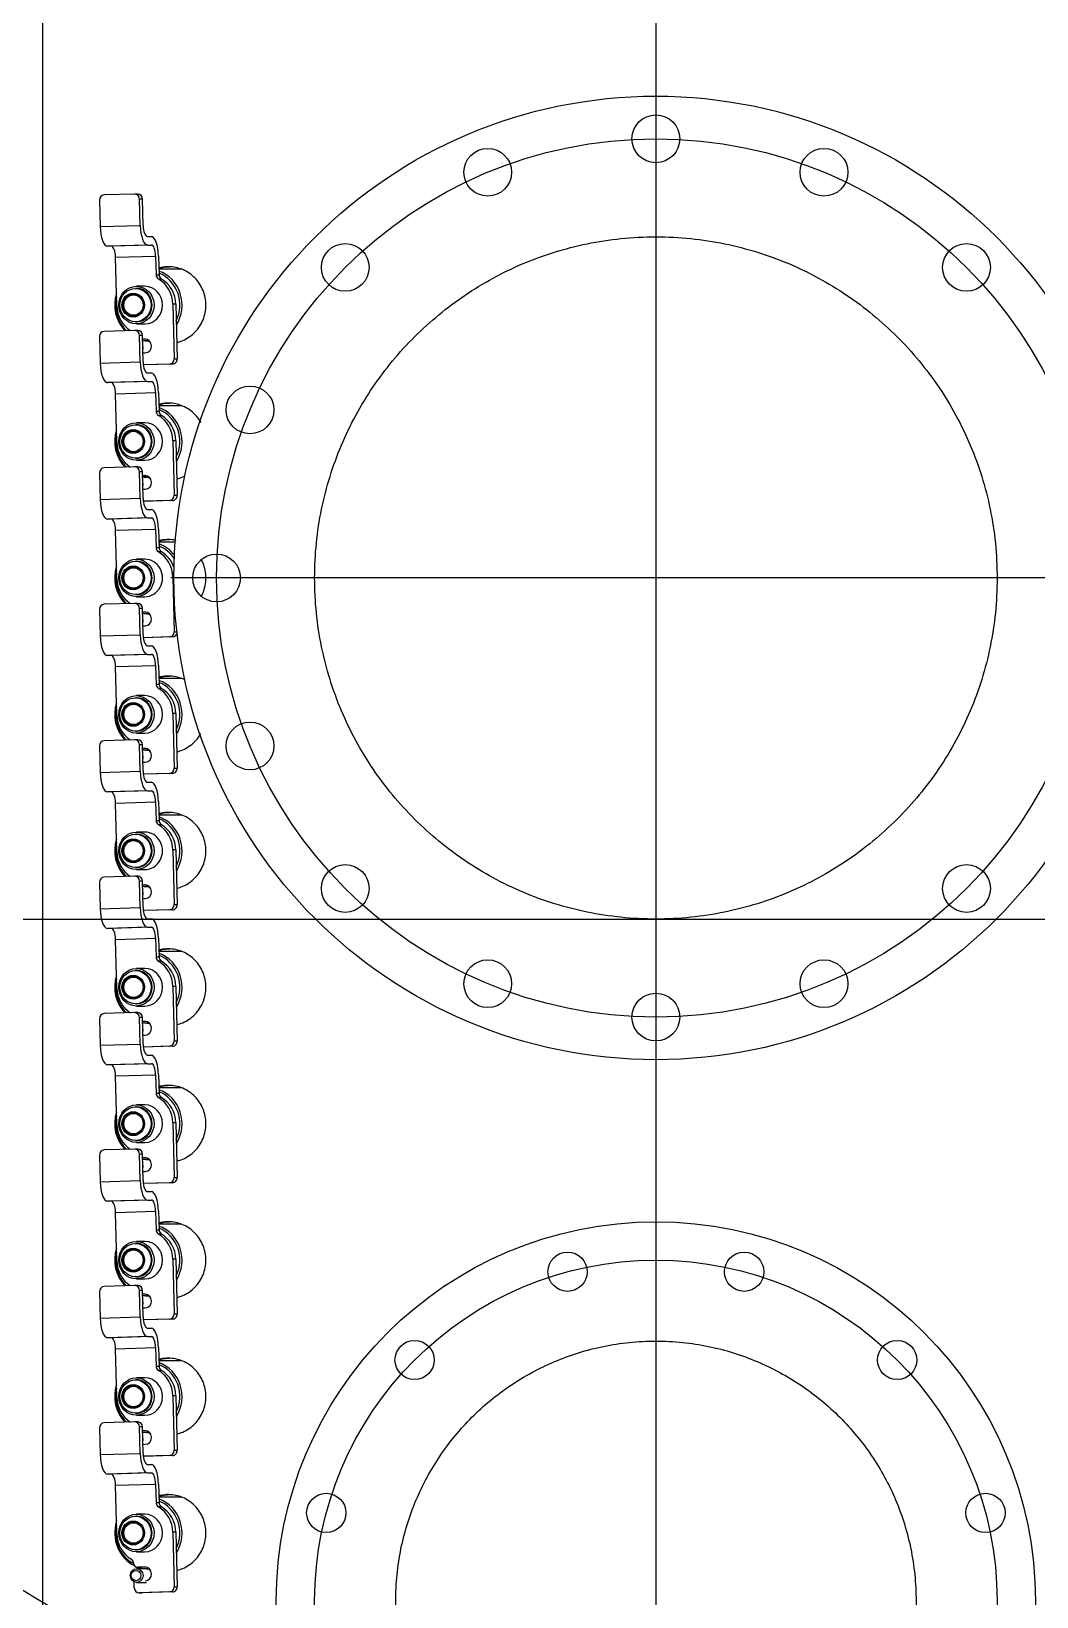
# Model space of a CAD drawing. Extents: x -681219 to -550379, y -242630 to -158199.
# Drawn here: x -602928 to -602339, y -233179 to -232261 of the extents above; entities that cross this region are included whole.
import ezdxf
from ezdxf.lldxf.tags import DXFTag

# ---------------------------------------------------------------- set-up
doc = ezdxf.new("R2010")
doc.units = 0
doc.header["$LTSCALE"] = 1000
doc.linetypes.add('DASHED2', pattern=[9.525, 6.35, -3.175])
doc.layers.get('0').update_dxf_attribs({"linetype": 'CONTINUOUS'})
doc.layers.add('center', color=253, linetype='CENTER2')
doc.layers.add('interface', color=251, linetype='DASHED2')
tags = doc.linetypes.add('CENTER2', pattern=[28.575, 19.05, -3.175, 3.175, -3.175]).pattern_tags.tags
tags[10:11] = [DXFTag(74, 4), DXFTag(75, 0), DXFTag(340, '0'), DXFTag(46, 0.0), DXFTag(50, 0.0), DXFTag(44, 0.0), DXFTag(45, 0.0)]
tags[8:9] = [DXFTag(74, 4), DXFTag(75, 0), DXFTag(340, '0'), DXFTag(46, 0.0), DXFTag(50, 0.0), DXFTag(44, 0.0), DXFTag(45, 0.0)]
tags[6:7] = [DXFTag(74, 4), DXFTag(75, 0), DXFTag(340, '0'), DXFTag(46, 0.0), DXFTag(50, 0.0), DXFTag(44, 0.0), DXFTag(45, 0.0)]
tags[4:5] = [DXFTag(74, 4), DXFTag(75, 0), DXFTag(340, '0'), DXFTag(46, 0.0), DXFTag(50, 0.0), DXFTag(44, 0.0), DXFTag(45, 0.0)]

# ---------------------------------------------------------------- blocks, each defined once
blk = doc.blocks.new('CYPJ15001B0001XY_A_CYPJ1000_V_1')
at = {"color": 0, "linetype": 'ByBlock', "lineweight": -2}
for p, q in [((-381, -278.14), (-381, -291.3)), ((-360.48, -281.38), (-328.49, -280.56)), ((-360.48, -281.38), (-360.48, -283.09)), ((-360.48, -283.09), (-328.49, -282.27)), ((-328.49, -282.27), (-328.49, -280.56)), ((-325.41, -283.3), (-324.91, -300.38)), ((-325.41, -283.3), (-325.41, -285.01)), ((-301, -278.14), (-301, -291.3)), ((-280.48, -281.38), (-248.49, -280.56)), ((-280.48, -281.38), (-280.48, -283.09)), ((-280.48, -283.09), (-248.49, -282.27)), ((-248.49, -282.27), (-248.49, -280.56)), ((-245.41, -283.3), (-244.91, -300.38)), ((-245.41, -283.3), (-245.41, -285.01)), ((-221, -281.72), (-221, -291.3)), ((-200.48, -283.09), (-168.49, -282.27)), ((-200.48, -282.5), (-200.48, -283.09)), ((-168.49, -282.27), (-168.49, -280.74)), ((-165.41, -283.3), (-164.91, -300.38)), ((-165.41, -283.3), (-165.41, -285.01)), ((-141, -278.14), (-141, -291.3)), ((-120.48, -281.38), (-88.49, -280.56)), ((-120.48, -281.38), (-120.48, -283.09)), ((-120.48, -283.09), (-88.49, -282.27)), ((-88.49, -282.27), (-88.49, -280.56)), ((-85.41, -283.3), (-84.91, -300.38)), ((-85.41, -283.3), (-85.41, -285.01)), ((-61, -278.14), (-61, -291.3)), ((-40.48, -281.38), (-8.49, -280.56)), ((-40.48, -281.38), (-40.48, -283.09)), ((-40.48, -283.09), (-8.49, -282.27)), ((-8.49, -282.27), (-8.49, -280.56)), ((-5.41, -283.3), (-4.91, -300.38)), ((-5.41, -283.3), (-5.41, -285.01)), ((19, -278.14), (19, -291.3)), ((39.52, -281.38), (71.51, -280.56)), ((39.52, -281.38), (39.52, -283.09)), ((39.52, -283.09), (71.51, -282.27)), ((71.51, -282.27), (71.51, -280.56)), ((74.59, -283.3), (75.09, -300.38)), ((74.59, -283.3), (74.59, -285.01)), ((99, -278.14), (99, -291.3)), ((119.52, -281.38), (151.51, -280.56)), ((119.52, -281.38), (119.52, -283.09)), ((119.52, -283.09), (151.51, -282.27)), ((151.51, -282.27), (151.51, -280.56)), ((154.59, -283.3), (155.09, -300.38)), ((154.59, -283.3), (154.59, -285.01)), ((179, -278.14), (179, -291.3)), ((199.52, -281.38), (231.51, -280.56)), ((199.52, -281.38), (199.52, -283.09)), ((199.52, -283.09), (231.51, -282.27)), ((231.51, -282.27), (231.51, -280.56)), ((234.59, -283.3), (235.09, -300.38)), ((234.59, -283.3), (234.59, -285.01)), ((259, -278.14), (259, -291.3)), ((279.52, -281.38), (311.51, -280.56)), ((279.52, -281.38), (279.52, -283.09)), ((279.52, -283.09), (311.51, -282.27)), ((311.51, -282.27), (311.51, -280.56)), ((314.59, -283.3), (315.09, -300.38)), ((314.59, -283.3), (314.59, -285.01)), ((339, -278.14), (339, -291.3)), ((359.52, -281.38), (391.51, -280.56)), ((359.52, -281.38), (359.52, -283.09)), ((359.52, -283.09), (391.51, -282.27)), ((391.51, -282.27), (391.51, -280.56)), ((394.59, -283.3), (395.11, -301.14)), ((394.59, -283.3), (394.59, -285.01)), ((-388.69, -291.5), (-377.81, -291.22)), ((-388.69, -293.21), (-377.81, -292.93)), ((-388.01, -316.7), (-388.69, -293.21)), ((-377.81, -292.93), (-377.81, -291.22)), ((-375.27, -289.78), (-375.27, -291.49)), ((-325.41, -285.01), (-324.96, -300.39)), ((-308.69, -291.5), (-297.81, -291.22)), ((-308.69, -293.21), (-297.81, -292.93)), ((-308.01, -316.7), (-308.69, -293.21)), ((-297.81, -292.93), (-297.81, -291.22)), ((-295.27, -289.78), (-295.27, -291.49)), ((-245.41, -285.01), (-244.96, -300.39)), ((-228.69, -291.5), (-217.81, -291.22)), ((-228.69, -293.21), (-217.81, -292.93)), ((-228.01, -316.7), (-228.69, -293.21)), ((-217.81, -292.93), (-217.81, -291.22)), ((-215.27, -289.78), (-215.27, -291.49)), ((-165.41, -285.01), (-164.96, -300.39)), ((-148.69, -291.5), (-137.81, -291.22)), ((-148.69, -293.21), (-137.81, -292.93)), ((-148.01, -316.7), (-148.69, -293.21)), ((-137.81, -292.93), (-137.81, -291.22)), ((-135.27, -289.78), (-135.27, -291.49)), ((-85.41, -285.01), (-84.96, -300.39)), ((-68.69, -291.5), (-57.81, -291.22)), ((-68.69, -293.21), (-57.81, -292.93)), ((-68.01, -316.7), (-68.69, -293.21)), ((-57.81, -292.93), (-57.81, -291.22)), ((-55.27, -289.78), (-55.27, -291.49)), ((-5.41, -285.01), (-4.96, -300.39)), ((11.31, -291.5), (22.19, -291.22)), ((11.31, -293.21), (22.19, -292.93)), ((11.99, -316.7), (11.31, -293.21)), ((22.19, -292.93), (22.19, -291.22)), ((24.73, -289.78), (24.73, -291.49)), ((74.59, -285.01), (75.04, -300.39)), ((91.31, -291.5), (102.19, -291.22)), ((91.31, -293.21), (102.19, -292.93)), ((91.99, -316.7), (91.31, -293.21)), ((102.19, -292.93), (102.19, -291.22)), ((104.73, -289.78), (104.73, -291.49)), ((154.59, -285.01), (155.04, -300.39)), ((171.31, -291.5), (182.19, -291.22)), ((171.31, -293.21), (182.19, -292.93)), ((171.99, -316.7), (171.31, -293.21)), ((182.19, -292.93), (182.19, -291.22)), ((184.73, -289.78), (184.73, -291.49)), ((234.59, -285.01), (235.04, -300.39)), ((251.31, -291.5), (262.19, -291.22)), ((251.31, -293.21), (262.19, -292.93)), ((251.99, -316.7), (251.31, -293.21)), ((262.19, -292.93), (262.19, -291.22)), ((264.73, -289.78), (264.73, -291.49)), ((314.59, -285.01), (315.04, -300.39)), ((331.31, -291.5), (342.19, -291.22)), ((331.31, -293.21), (342.19, -292.93)), ((331.99, -316.7), (331.31, -293.21)), ((342.19, -292.93), (342.19, -291.22)), ((344.73, -289.78), (344.73, -291.49)), ((394.59, -285.01), (395.11, -302.85)), ((-406.69, -300.51), (-422.18, -300.91)), ((-422.18, -300.91), (-422.18, -302.62)), ((-406.69, -302.22), (-422.18, -302.62)), ((-406, -325.71), (-406.69, -302.22)), ((-400.19, -298.12), (-400.19, -295.73)), ((-395.19, -295.6), (-394.51, -319.09)), ((-395.19, -298), (-395.19, -295.6)), ((-395.19, -298), (-394.51, -321.48)), ((-371, -299.53), (-371, -304.48)), ((-349, -304.48), (-349, -299.53)), ((-326.69, -300.51), (-342.18, -300.91)), ((-342.18, -300.91), (-342.18, -302.62)), ((-326.69, -302.22), (-342.18, -302.62)), ((-339.99, -299.28), (-339.99, -299.48)), ((-339.99, -299.48), (-339.95, -300.86)), ((-339.96, -298.89), (-339.9, -300.85)), ((-339.01, -298.53), (-339.01, -300.83)), ((-339, -297.47), (-339, -296.9)), ((-331.96, -300.65), (-332, -299.28)), ((-326, -325.71), (-326.69, -302.22)), ((-320.19, -298.12), (-320.19, -295.73)), ((-315.19, -295.6), (-314.51, -319.09)), ((-315.19, -298), (-315.19, -295.6)), ((-315.19, -298), (-314.51, -321.48)), ((-291, -299.53), (-291, -304.48)), ((-269, -304.48), (-269, -299.53)), ((-246.69, -300.51), (-262.18, -300.91)), ((-262.18, -300.91), (-262.18, -302.62)), ((-246.69, -302.22), (-262.18, -302.62)), ((-259.99, -299.28), (-259.99, -299.48)), ((-259.99, -299.48), (-259.95, -300.86)), ((-259.96, -298.89), (-259.9, -300.85)), ((-259.01, -298.53), (-259.01, -300.83)), ((-259, -297.47), (-259, -296.9)), ((-251.96, -300.65), (-252, -299.28)), ((-246, -325.71), (-246.69, -302.22)), ((-240.19, -298.12), (-240.19, -295.73)), ((-235.19, -295.6), (-234.51, -319.09)), ((-235.19, -298), (-235.19, -295.6)), ((-235.19, -298), (-234.51, -321.48)), ((-211, -299.53), (-211, -304.48)), ((-189, -304.48), (-189, -299.53)), ((-166.69, -300.51), (-182.18, -300.91)), ((-182.18, -300.91), (-182.18, -302.62)), ((-166.69, -302.22), (-182.18, -302.62)), ((-179.99, -299.28), (-179.99, -299.48)), ((-179.99, -299.48), (-179.95, -300.86)), ((-179.96, -298.89), (-179.9, -300.85)), ((-179.01, -298.53), (-179.01, -300.83)), ((-179, -297.47), (-179, -296.9)), ((-171.96, -300.65), (-172, -299.28)), ((-166, -325.71), (-166.69, -302.22)), ((-160.19, -298.12), (-160.19, -295.73)), ((-155.19, -295.6), (-154.51, -319.09)), ((-155.19, -298), (-155.19, -295.6)), ((-155.19, -298), (-154.51, -321.48)), ((-131, -299.53), (-131, -304.48)), ((-109, -304.48), (-109, -299.53)), ((-86.69, -300.51), (-102.18, -300.91)), ((-102.18, -300.91), (-102.18, -302.62)), ((-86.69, -302.22), (-102.18, -302.62)), ((-99.99, -299.28), (-99.99, -299.48)), ((-99.99, -299.48), (-99.95, -300.86)), ((-99.96, -298.89), (-99.9, -300.85)), ((-99.01, -298.53), (-99.01, -300.83)), ((-99, -297.47), (-99, -296.9)), ((-91.96, -300.65), (-92, -299.28)), ((-86, -325.71), (-86.69, -302.22)), ((-80.19, -298.12), (-80.19, -295.73)), ((-75.19, -295.6), (-74.51, -319.09)), ((-75.19, -298), (-75.19, -295.6)), ((-75.19, -298), (-74.51, -321.48)), ((-51, -299.53), (-51, -304.48)), ((-29, -304.48), (-29, -299.53)), ((-6.69, -300.51), (-22.18, -300.91)), ((-22.18, -300.91), (-22.18, -302.62)), ((-6.69, -302.22), (-22.18, -302.62)), ((-19.99, -299.28), (-19.99, -299.48)), ((-19.99, -299.48), (-19.95, -300.86)), ((-19.96, -298.89), (-19.9, -300.85)), ((-19.01, -298.53), (-19.01, -300.83)), ((-19, -297.47), (-19, -296.9)), ((-11.96, -300.65), (-12, -299.28)), ((-6, -325.71), (-6.69, -302.22)), ((-0.19, -298.12), (-0.19, -295.73)), ((4.81, -295.6), (5.49, -319.09)), ((4.81, -298), (4.81, -295.6)), ((4.81, -298), (5.49, -321.48)), ((29, -299.53), (29, -304.48)), ((51, -304.48), (51, -299.53)), ((73.31, -300.51), (57.82, -300.91)), ((57.82, -300.91), (57.82, -302.62)), ((73.31, -302.22), (57.82, -302.62)), ((60.01, -299.28), (60.01, -299.48)), ((60.01, -299.48), (60.05, -300.86)), ((60.04, -298.89), (60.1, -300.85)), ((60.99, -298.53), (60.99, -300.83)), ((61, -297.47), (61, -296.9)), ((68.04, -300.65), (68, -299.28)), ((74, -325.71), (73.31, -302.22)), ((79.81, -298.12), (79.81, -295.73)), ((84.81, -295.6), (85.49, -319.09)), ((84.81, -298), (84.81, -295.6)), ((84.81, -298), (85.49, -321.48)), ((109, -299.53), (109, -304.48)), ((131, -304.48), (131, -299.53)), ((153.31, -300.51), (137.82, -300.91)), ((137.82, -300.91), (137.82, -302.62)), ((153.31, -302.22), (137.82, -302.62)), ((140.01, -299.28), (140.01, -299.48)), ((140.01, -299.48), (140.05, -300.86)), ((140.04, -298.89), (140.1, -300.85)), ((140.99, -298.53), (140.99, -300.83)), ((141, -297.47), (141, -296.9)), ((148.04, -300.65), (148, -299.28)), ((154, -325.71), (153.31, -302.22)), ((159.81, -298.12), (159.81, -295.73)), ((164.81, -295.6), (165.49, -319.09)), ((164.81, -298), (164.81, -295.6)), ((164.81, -298), (165.49, -321.48)), ((189, -299.53), (189, -304.48)), ((211, -304.48), (211, -299.53)), ((233.31, -300.51), (217.82, -300.91)), ((217.82, -300.91), (217.82, -302.62)), ((233.31, -302.22), (217.82, -302.62)), ((220.01, -299.28), (220.01, -299.48)), ((220.01, -299.48), (220.05, -300.86)), ((220.04, -298.89), (220.1, -300.85)), ((220.99, -298.53), (220.99, -300.83)), ((221, -297.47), (221, -296.9)), ((228.04, -300.65), (228, -299.28)), ((234, -325.71), (233.31, -302.22)), ((239.81, -298.12), (239.81, -295.73)), ((244.81, -295.6), (245.49, -319.09)), ((244.81, -298), (244.81, -295.6)), ((244.81, -298), (245.49, -321.48)), ((269, -299.53), (269, -304.48)), ((291, -304.48), (291, -299.53)), ((313.31, -300.51), (297.82, -300.91)), ((297.82, -300.91), (297.82, -302.62)), ((313.31, -302.22), (297.82, -302.62)), ((300.01, -299.28), (300.01, -299.48)), ((300.01, -299.48), (300.05, -300.86)), ((300.04, -298.89), (300.1, -300.85)), ((300.99, -298.53), (300.99, -300.83)), ((301, -297.47), (301, -296.9)), ((308.04, -300.65), (308, -299.28)), ((314, -325.71), (313.31, -302.22)), ((319.81, -298.12), (319.81, -295.73)), ((324.81, -295.6), (325.49, -319.09)), ((324.81, -298), (324.81, -295.6)), ((324.81, -298), (325.49, -321.48)), ((349, -299.53), (349, -304.48)), ((371, -304.48), (371, -299.53)), ((380.01, -299.28), (380.01, -299.48)), ((380.01, -299.48), (380.13, -303.61)), ((380.04, -298.89), (380.13, -301.9)), ((380.13, -303.61), (380.13, -301.9)), ((380.13, -303.68), (380.13, -301.97)), ((380.99, -298.53), (380.99, -304.34)), ((381, -297.47), (381, -296.9)), ((388.99, -304.34), (388.99, -298.53)), ((395.11, -302.85), (395.11, -301.14)), ((395.11, -302.93), (395.11, -301.22)), ((-425.1, -303.73), (-425.1, -305.44)), ((-425.1, -305.52), (-424.58, -323.37)), ((-369.8, -304.48), (-369.8, -305)), ((-350.2, -305), (-350.2, -304.48)), ((-345.1, -303.73), (-345.1, -305.44)), ((-345.1, -305.52), (-344.58, -323.37)), ((-289.8, -304.48), (-289.8, -305)), ((-270.2, -305), (-270.2, -304.48)), ((-265.1, -303.73), (-265.1, -305.44)), ((-265.1, -305.52), (-264.58, -323.37)), ((-209.8, -304.48), (-209.8, -305)), ((-190.2, -305), (-190.2, -304.48)), ((-185.1, -303.73), (-185.1, -305.44)), ((-185.1, -305.52), (-184.58, -323.37)), ((-129.8, -304.48), (-129.8, -305)), ((-110.2, -305), (-110.2, -304.48)), ((-105.1, -303.73), (-105.1, -305.44)), ((-105.1, -305.52), (-104.58, -323.37)), ((-49.8, -304.48), (-49.8, -305)), ((-30.2, -305), (-30.2, -304.48)), ((-25.1, -303.73), (-25.1, -305.44)), ((-25.1, -305.52), (-24.58, -323.37)), ((30.2, -304.48), (30.2, -305)), ((49.8, -305), (49.8, -304.48)), ((54.9, -303.73), (54.9, -305.44)), ((54.9, -305.52), (55.42, -323.37)), ((110.2, -304.48), (110.2, -305)), ((129.8, -305), (129.8, -304.48)), ((134.9, -303.73), (134.9, -305.44)), ((134.9, -305.52), (135.42, -323.37)), ((190.2, -304.48), (190.2, -305)), ((209.8, -305), (209.8, -304.48)), ((214.9, -303.73), (214.9, -305.44)), ((214.9, -305.52), (215.42, -323.37)), ((270.2, -304.48), (270.2, -305)), ((289.8, -305), (289.8, -304.48)), ((294.9, -303.73), (294.9, -305.44)), ((294.9, -305.52), (295.42, -323.37)), ((350.2, -304.48), (350.2, -305)), ((369.8, -305), (369.8, -304.48)), ((377.6, -306.12), (377.58, -306.12)), ((392.19, -305.75), (388.66, -305.84)), ((-394.51, -319.09), (-394.51, -321.48)), ((-359.52, -315.96), (-388.01, -316.7)), ((-314.51, -319.09), (-314.51, -321.48)), ((-279.52, -315.96), (-308.01, -316.7)), ((-234.51, -319.09), (-234.51, -321.48)), ((-199.52, -315.96), (-228.01, -316.7)), ((-154.51, -319.09), (-154.51, -321.48)), ((-119.52, -315.96), (-148.01, -316.7)), ((-74.51, -319.09), (-74.51, -321.48)), ((-39.52, -315.96), (-68.01, -316.7)), ((5.49, -319.09), (5.49, -321.48)), ((40.48, -315.96), (11.99, -316.7)), ((85.49, -319.09), (85.49, -321.48)), ((120.48, -315.96), (91.99, -316.7)), ((165.49, -319.09), (165.49, -321.48)), ((200.48, -315.96), (171.99, -316.7)), ((245.49, -319.09), (245.49, -321.48)), ((280.48, -315.96), (251.99, -316.7)), ((325.49, -319.09), (325.49, -321.48)), ((360.48, -315.96), (331.99, -316.7)), ((-421.5, -326.11), (-406, -325.71)), ((-341.5, -326.11), (-326, -325.71)), ((-261.5, -326.11), (-246, -325.71)), ((-181.5, -326.11), (-166, -325.71)), ((-101.5, -326.11), (-86, -325.71)), ((-21.5, -326.11), (-6, -325.71)), ((58.5, -326.11), (74, -325.71)), ((138.5, -326.11), (154, -325.71)), ((218.5, -326.11), (234, -325.71)), ((298.5, -326.11), (314, -325.71)), ((-703, -359.47), (715, -359.47))]:
    blk.add_line(p, q, dxfattribs=at)
for centre, radius in [((-200, 0), 282.5), ((400, 0), 222.5), ((348.24, 193.19), 11.5), ((-382.08, 182.08), 14), ((-17.92, 182.08), 14), ((258.58, 141.42), 11.5), ((-437.9, 98.54), 14), ((37.9, 98.54), 14), ((206.81, 51.76), 11.5), ((-457.5, 0), 14), ((57.5, 0), 14), ((206.81, -51.76), 11.5), ((-437.9, -98.54), 14), ((37.9, -98.54), 14), ((258.58, -141.42), 11.5), ((-382.08, -182.08), 14), ((-17.92, -182.08), 14), ((348.24, -193.19), 11.5), ((-298.54, -237.9), 14), ((-101.46, -237.9), 14), ((-200, -257.5), 14)]:
    blk.add_circle(centre, radius, dxfattribs=at)
for centre, major_axis, ratio, start_param, end_param in [((-360, -297.47), (21, 0), 0.939693, 0.981791, 2.822191), ((-360, -297.82), (-20, 0), 0.939693, 4.234349, 5.926109), ((-360, -297.82), (-17.5, 0), 0.939693, 4.73971, 5.772767), ((-360, -299.53), (-17.5, 0), 0.939693, 4.73971, 5.772767), ((-328.41, -283.37), (-3, 0), 0.939693, 3.168913, 4.73971), ((-328.41, -285.08), (3, 0), 0.939693, 0.027321, 1.598117), ((-280, -297.47), (21, 0), 0.939693, 0.981791, 2.822191), ((-280, -297.82), (-20, 0), 0.939693, 4.234349, 5.926109), ((-280, -297.82), (-17.5, 0), 0.939693, 4.73971, 5.772767), ((-280, -299.53), (-17.5, 0), 0.939693, 4.73971, 5.772767), ((-248.41, -283.37), (-3, 0), 0.939693, 3.168913, 4.73971), ((-248.41, -285.08), (3, 0), 0.939693, 0.027321, 1.598117), ((-200, -297.47), (21, 0), 0.939693, 2.255497, 2.822191), ((-200, -297.82), (-20, 0), 0.939693, 5.309724, 5.926109), ((-200, -297.82), (-17.5, 0), 0.939693, 5.086627, 5.772767), ((-200, -299.53), (-17.5, 0), 0.939693, 4.73971, 5.772767), ((-168.41, -285.08), (3, 0), 0.939693, 0.027321, 1.598117), ((-168.41, -283.37), (-3, 0), 0.939693, 3.168913, 4.461061), ((-120, -297.47), (21, 0), 0.939693, 0.981791, 2.822191), ((-120, -297.82), (-20, 0), 0.939693, 4.234349, 5.926109), ((-120, -297.82), (-17.5, 0), 0.939693, 4.73971, 5.772767), ((-120, -299.53), (-17.5, 0), 0.939693, 4.73971, 5.772767), ((-88.41, -283.37), (-3, 0), 0.939693, 3.168913, 4.73971), ((-88.41, -285.08), (3, 0), 0.939693, 0.027321, 1.598117), ((-40, -297.47), (21, 0), 0.939693, 0.981791, 2.822191), ((-40, -297.82), (-20, 0), 0.939693, 4.234349, 5.926109), ((-40, -297.82), (-17.5, 0), 0.939693, 4.73971, 5.772767), ((-40, -299.53), (-17.5, 0), 0.939693, 4.73971, 5.772767), ((-8.41, -283.37), (-3, 0), 0.939693, 3.168913, 4.73971), ((-8.41, -285.08), (3, 0), 0.939693, 0.027321, 1.598117), ((40, -297.47), (21, 0), 0.939693, 0.981791, 2.822191), ((40, -297.82), (-20, 0), 0.939693, 4.234349, 5.926109), ((40, -297.82), (-17.5, 0), 0.939693, 4.73971, 5.772767), ((40, -299.53), (-17.5, 0), 0.939693, 4.73971, 5.772767), ((71.59, -283.37), (-3, 0), 0.939693, 3.168913, 4.73971), ((71.59, -285.08), (3, 0), 0.939693, 0.027321, 1.598117), ((120, -297.47), (-21, 0), 0.939693, 4.123384, 5.963783), ((120, -297.82), (20, 0), 0.939693, 1.092756, 2.784516), ((120, -297.82), (-17.5, 0), 0.939693, 4.73971, 5.772767), ((120, -299.53), (-17.5, 0), 0.939693, 4.73971, 5.772767), ((151.59, -283.37), (-3, 0), 0.939693, 3.168913, 4.73971), ((151.59, -285.08), (3, 0), 0.939693, 0.027321, 1.598117), ((200, -297.47), (21, 0), 0.939693, 0.981791, 2.822191), ((200, -297.82), (-20, 0), 0.939693, 4.234349, 5.926109), ((200, -297.82), (-17.5, 0), 0.939693, 4.73971, 5.772767), ((200, -299.53), (-17.5, 0), 0.939693, 4.73971, 5.772767), ((231.59, -283.37), (-3, 0), 0.939693, 3.168913, 4.73971), ((231.59, -285.08), (3, 0), 0.939693, 0.027321, 1.598117), ((280, -297.47), (21, 0), 0.939693, 0.981791, 2.822191), ((280, -297.82), (20, 0), 0.939693, 1.092756, 2.784516), ((280, -297.82), (-17.5, 0), 0.939693, 4.73971, 5.772767), ((280, -299.53), (-17.5, 0), 0.939693, 4.73971, 5.772767), ((311.59, -283.37), (-3, 0), 0.939693, 3.168913, 4.73971), ((311.59, -285.08), (3, 0), 0.939693, 0.027321, 1.598117), ((360, -297.47), (-21, 0), 0.939693, 4.123384, 5.963783), ((360, -297.82), (-20, 0), 0.939693, 4.234349, 5.926109), ((360, -297.82), (-17.5, 0), 0.939693, 4.73971, 5.772767), ((360, -299.53), (-17.5, 0), 0.939693, 4.73971, 5.772767), ((391.59, -283.37), (-3, 0), 0.939693, 3.168913, 4.73971), ((391.59, -285.08), (3, 0), 0.939693, 0.027321, 1.598117), ((-388.69, -295.44), (-11.5, -0.33), 0.341893, 4.702447, 6.273243), ((-388.69, -295.44), (-6.5, -0.19), 0.341893, 4.702447, 6.273243), ((-377.89, -288.4), (3, 0), 0.939693, 4.73971, 5.772767), ((-377.89, -290.11), (3, 0), 0.939693, 4.73971, 5.772767), ((-360, -299.53), (-11, 0), 0.939693, 3.141593, 6.283185), ((-308.69, -295.44), (-11.5, -0.33), 0.341893, 4.702447, 6.273243), ((-308.69, -295.44), (-6.5, -0.19), 0.341893, 4.702447, 6.273243), ((-297.89, -288.4), (3, 0), 0.939693, 4.73971, 5.772767), ((-297.89, -290.11), (3, 0), 0.939693, 4.73971, 5.772767), ((-280, -299.53), (-11, 0), 0.939693, 3.141593, 6.283185), ((-228.69, -295.44), (-11.5, -0.33), 0.341893, 4.702447, 6.273243), ((-228.69, -295.44), (-6.5, -0.19), 0.341893, 4.702447, 6.273243), ((-217.89, -288.4), (3, 0), 0.939693, 4.73971, 5.772767), ((-217.89, -290.11), (3, 0), 0.939693, 4.73971, 5.772767), ((-200, -299.53), (11, 0), 0.939693, 0, 3.141593), ((-148.69, -295.44), (-11.5, -0.33), 0.341893, 4.702447, 6.273243), ((-148.69, -295.44), (-6.5, -0.19), 0.341893, 4.702447, 6.273243), ((-137.89, -288.4), (3, 0), 0.939693, 4.73971, 5.772767), ((-137.89, -290.11), (3, 0), 0.939693, 4.73971, 5.772767), ((-120, -299.53), (-11, 0), 0.939693, 3.141593, 6.283185), ((-68.69, -295.44), (-11.5, -0.33), 0.341893, 4.702447, 6.273243), ((-68.69, -295.44), (-6.5, -0.19), 0.341893, 4.702447, 6.273243), ((-57.89, -288.4), (3, 0), 0.939693, 4.73971, 5.772767), ((-57.89, -290.11), (3, 0), 0.939693, 4.73971, 5.772767), ((-40, -299.53), (11, 0), 0.939693, 0, 3.141593), ((11.31, -295.44), (-11.5, -0.33), 0.341893, 4.702447, 6.273243), ((11.31, -295.44), (-6.5, -0.19), 0.341893, 4.702447, 6.273243), ((22.11, -288.4), (3, 0), 0.939693, 4.73971, 5.772767), ((22.11, -290.11), (3, 0), 0.939693, 4.73971, 5.772767), ((40, -299.53), (-11, 0), 0.939693, 3.141593, 6.283185), ((91.31, -295.44), (-11.5, -0.33), 0.341893, 4.702447, 6.273243), ((91.31, -295.44), (-6.5, -0.19), 0.341893, 4.702447, 6.273243), ((102.11, -288.4), (3, 0), 0.939693, 4.73971, 5.772767), ((102.11, -290.11), (3, 0), 0.939693, 4.73971, 5.772767), ((120, -299.53), (-11, 0), 0.939693, 3.141593, 6.283185), ((171.31, -295.44), (-11.5, -0.33), 0.341893, 4.702447, 6.273243), ((171.31, -295.44), (-6.5, -0.19), 0.341893, 4.702447, 6.273243), ((182.11, -288.4), (3, 0), 0.939693, 4.73971, 5.772767), ((182.11, -290.11), (3, 0), 0.939693, 4.73971, 5.772767), ((200, -299.53), (-11, 0), 0.939693, 3.141593, 6.283185), ((251.31, -295.44), (-11.5, -0.33), 0.341893, 4.702447, 6.273243), ((251.31, -295.44), (-6.5, -0.19), 0.341893, 4.702447, 6.273243), ((262.11, -288.4), (3, 0), 0.939693, 4.73971, 5.772767), ((262.11, -290.11), (3, 0), 0.939693, 4.73971, 5.772767), ((280, -299.53), (-11, 0), 0.939693, 3.141593, 6.283185), ((331.31, -295.44), (-11.5, -0.33), 0.341893, 4.702447, 6.273243), ((331.31, -295.44), (-6.5, -0.19), 0.341893, 4.702447, 6.273243), ((342.11, -288.4), (3, 0), 0.939693, 4.73971, 5.772767), ((342.11, -290.11), (3, 0), 0.939693, 4.73971, 5.772767), ((360, -299.53), (-11, 0), 0.939693, 3.141593, 6.283185), ((-422.1, -305.44), (3, 0), 0.939693, 1.598117, 3.168913), ((-422.1, -303.73), (3, 0), 0.939693, 1.598117, 3.141593), ((-406.69, -298.29), (-11.5, -0.33), 0.341893, 1.560854, 3.13165), ((-406.69, -298.29), (-6.5, -0.19), 0.341893, 1.560854, 3.13165), ((-360, -304.48), (9.8, 0), 0.939693, 0, 3.141593), ((-342.1, -305.44), (3, 0), 0.939693, 1.598117, 3.168913), ((-342.1, -303.73), (3, 0), 0.939693, 1.598117, 3.141593), ((-336, -299.38), (4, 0), 0.939693, 0.027321, 3.168913), ((-360, -297.47), (21, 0), 0.939693, 6.111817, 6.283185), ((-335.01, -298.53), (4, 0), 0.939693, 2.480289, 3.141593), ((-360, -297.47), (21, 0), 0.939693, 0, 0.028695), ((-335.01, -304.34), (4, 0), 0.939693, 1.31998, 1.876254), ((-326.69, -298.29), (-11.5, -0.33), 0.341893, 1.560854, 3.13165), ((-326.69, -298.29), (-6.5, -0.19), 0.341893, 1.560854, 3.13165), ((-280, -304.48), (9.8, 0), 0.939693, 0, 3.141593), ((-262.1, -305.44), (3, 0), 0.939693, 1.598117, 3.168913), ((-262.1, -303.73), (3, 0), 0.939693, 1.598117, 3.141593), ((-256, -299.38), (4, 0), 0.939693, 0.027321, 3.168913), ((-280, -297.47), (21, 0), 0.939693, 6.111817, 6.283185), ((-255.01, -298.53), (4, 0), 0.939693, 2.48029, 3.141593), ((-280, -297.47), (21, 0), 0.939693, 0, 0.028695), ((-255.01, -304.34), (4, 0), 0.939693, 1.31998, 1.876254), ((-246.69, -298.29), (-11.5, -0.33), 0.341893, 1.560854, 3.13165), ((-246.69, -298.29), (-6.5, -0.19), 0.341893, 1.560854, 3.13165), ((-200, -304.48), (9.8, 0), 0.939693, 0, 3.141593), ((-182.1, -305.44), (3, 0), 0.939693, 1.598117, 3.168913), ((-182.1, -303.73), (3, 0), 0.939693, 1.598117, 3.141593), ((-176, -299.38), (4, 0), 0.939693, 0.027321, 3.168913), ((-200, -297.47), (21, 0), 0.939693, 6.111817, 6.283185), ((-175.01, -298.53), (-4, 0), 0.939693, 5.621882, 6.283185), ((-200, -297.47), (21, 0), 0.939693, 0, 0.028695), ((-175.01, -304.34), (-4, 0), 0.939693, 4.461573, 5.017847), ((-166.69, -298.29), (-11.5, -0.33), 0.341893, 1.560854, 3.13165), ((-166.69, -298.29), (-6.5, -0.19), 0.341893, 1.560854, 3.13165), ((-120, -304.48), (-9.8, 0), 0.939693, 3.141593, 6.283185), ((-102.1, -305.44), (3, 0), 0.939693, 1.598117, 3.168913), ((-102.1, -303.73), (3, 0), 0.939693, 1.598117, 3.141593), ((-96, -299.38), (4, 0), 0.939693, 0.027321, 3.168913), ((-120, -297.47), (21, 0), 0.939693, 6.111817, 6.283185), ((-95.01, -298.53), (4, 0), 0.939693, 2.48029, 3.141593), ((-120, -297.47), (21, 0), 0.939693, 0, 0.028695), ((-95.01, -304.34), (4, 0), 0.939693, 1.31998, 1.876254), ((-86.69, -298.29), (-11.5, -0.33), 0.341893, 1.560854, 3.13165), ((-86.69, -298.29), (-6.5, -0.19), 0.341893, 1.560854, 3.13165), ((-40, -304.48), (-9.8, 0), 0.939693, 3.141593, 6.283185), ((-22.1, -305.44), (3, 0), 0.939693, 1.598117, 3.168913), ((-22.1, -303.73), (3, 0), 0.939693, 1.598117, 3.141593), ((-16, -299.38), (4, 0), 0.939693, 0.027321, 3.168913), ((-40, -297.47), (21, 0), 0.939693, 6.111817, 6.283185), ((-15.01, -298.53), (4, 0), 0.939693, 2.48029, 3.141593), ((-40, -297.47), (21, 0), 0.939693, 0, 0.028695), ((-15.01, -304.34), (4, 0), 0.939693, 1.31998, 1.876254), ((-6.69, -298.29), (-11.5, -0.33), 0.341893, 1.560854, 3.13165), ((-6.69, -298.29), (-6.5, -0.19), 0.341893, 1.560854, 3.13165), ((40, -304.48), (-9.8, 0), 0.939693, 3.141593, 6.283185), ((57.9, -305.44), (3, 0), 0.939693, 1.598117, 3.168913), ((57.9, -303.73), (3, 0), 0.939693, 1.598117, 3.141593), ((64, -299.38), (4, 0), 0.939693, 0.027321, 3.168913), ((40, -297.47), (21, 0), 0.939693, 6.111817, 6.283185), ((64.99, -298.53), (4, 0), 0.939693, 2.48029, 3.141593), ((40, -297.47), (21, 0), 0.939693, 0, 0.028695), ((64.99, -304.34), (4, 0), 0.939693, 1.31998, 1.876254), ((73.31, -298.29), (-11.5, -0.33), 0.341893, 1.560854, 3.13165), ((73.31, -298.29), (-6.5, -0.19), 0.341893, 1.560854, 3.13165), ((120, -304.48), (-9.8, 0), 0.939693, 3.141593, 6.283185), ((137.9, -305.44), (3, 0), 0.939693, 1.598117, 3.168913), ((137.9, -303.73), (3, 0), 0.939693, 1.598117, 3.141593), ((144, -299.38), (4, 0), 0.939693, 0.027321, 3.168913), ((120, -297.47), (-21, 0), 0.939693, 2.970224, 3.170288), ((144.99, -298.53), (-4, 0), 0.939693, 5.621882, 6.283185), ((144.99, -304.34), (-4, 0), 0.939693, 4.461573, 5.017847), ((153.31, -298.29), (-11.5, -0.33), 0.341893, 1.560854, 3.13165), ((153.31, -298.29), (-6.5, -0.19), 0.341893, 1.560854, 3.13165), ((200, -304.48), (9.8, 0), 0.939693, 0, 3.141593), ((217.9, -305.44), (3, 0), 0.939693, 1.598117, 3.168913), ((217.9, -303.73), (3, 0), 0.939693, 1.598117, 3.141593), ((224, -299.38), (4, 0), 0.939693, 0.027321, 3.168913), ((200, -297.47), (21, 0), 0.939693, 6.111817, 6.283185), ((224.99, -298.53), (-4, 0), 0.939693, 5.621882, 6.283185), ((200, -297.47), (21, 0), 0.939693, 0, 0.028695), ((224.99, -304.34), (-4, 0), 0.939693, 4.461573, 5.017847), ((233.31, -298.29), (-11.5, -0.33), 0.341893, 1.560854, 3.13165), ((233.31, -298.29), (-6.5, -0.19), 0.341893, 1.560854, 3.13165), ((280, -304.48), (9.8, 0), 0.939693, 0, 3.141593), ((297.9, -305.44), (3, 0), 0.939693, 1.598117, 3.168913), ((297.9, -303.73), (3, 0), 0.939693, 1.598117, 3.141593), ((304, -299.38), (4, 0), 0.939693, 0.027321, 3.168913), ((280, -297.47), (21, 0), 0.939693, 6.111817, 6.283185), ((304.99, -298.53), (4, 0), 0.939693, 2.48029, 3.141593), ((280, -297.47), (21, 0), 0.939693, 0, 0.028695), ((304.99, -304.34), (4, 0), 0.939693, 1.31998, 1.876254), ((313.31, -298.29), (-11.5, -0.33), 0.341893, 1.560854, 3.13165), ((313.31, -298.29), (-6.5, -0.19), 0.341893, 1.560854, 3.13165), ((360, -304.48), (9.8, 0), 0.939693, 0, 3.141593), ((384, -299.38), (4, 0), 0.939693, 0.027321, 3.141593), ((360, -297.47), (-21, 0), 0.939693, 2.852299, 3.170288), ((377.53, -301.97), (-2.6, 0), 0.939693, 3.141593, 3.168913), ((384.99, -298.53), (4, 0), 0.939693, 2.48029, 3.141593), ((392.11, -302.93), (-3, 0), 0.939693, 1.598117, 3.168913), ((392.11, -301.22), (-3, 0), 0.939693, 3.141593, 3.168913), ((-360, -297.47), (21, 0), 0.939693, 4.383674, 5.512571), ((-360, -297.82), (-20, 0), 0.939693, 1.336444, 2.421711), ((-360, -299.53), (17.5, 0), 0.939693, 4.73971, 5.739269), ((-280, -297.47), (21, 0), 0.939693, 4.383674, 5.512571), ((-280, -297.82), (-20, 0), 0.939693, 1.336444, 2.421711), ((-280, -299.53), (17.5, 0), 0.939693, 4.73971, 5.739269), ((-200, -297.47), (21, 0), 0.939693, 4.383674, 5.512571), ((-200, -297.82), (-20, 0), 0.939693, 1.336444, 2.421711), ((-200, -299.53), (17.5, 0), 0.939693, 4.73971, 5.739269), ((-120, -297.47), (21, 0), 0.939693, 4.383674, 5.512571), ((-120, -297.82), (-20, 0), 0.939693, 1.336444, 2.421711), ((-120, -299.53), (17.5, 0), 0.939693, 4.73971, 5.739269), ((-40, -297.47), (21, 0), 0.939693, 4.383674, 5.512571), ((-40, -297.82), (-20, 0), 0.939693, 1.336444, 2.421711), ((-40, -299.53), (17.5, 0), 0.939693, 4.73971, 5.739269), ((40, -297.47), (21, 0), 0.939693, 4.383674, 5.512571), ((40, -297.82), (-20, 0), 0.939693, 1.336444, 2.421711), ((40, -299.53), (17.5, 0), 0.939693, 4.73971, 5.739269), ((120, -297.47), (-21, 0), 0.939693, 1.242081, 2.370979), ((120, -297.82), (20, 0), 0.939693, 4.478037, 5.563304), ((120, -299.53), (17.5, 0), 0.939693, 4.73971, 5.739269), ((200, -297.47), (21, 0), 0.939693, 4.383674, 5.512571), ((200, -297.82), (-20, 0), 0.939693, 1.336444, 2.421711), ((200, -299.53), (17.5, 0), 0.939693, 4.73971, 5.739269), ((280, -297.47), (21, 0), 0.939693, 4.383674, 5.512571), ((280, -297.82), (20, 0), 0.939693, 4.478037, 5.563304), ((280, -299.53), (17.5, 0), 0.939693, 4.73971, 5.739269), ((360, -297.47), (-21, 0), 0.939693, 1.242081, 2.717092), ((360, -297.82), (-20, 0), 0.939693, 1.336444, 2.685602), ((360, -299.53), (17.5, 0), 0.939693, 4.73971, 5.784032), ((377.65, -308.57), (-2.6, 0), 0.939693, 4.73971, 5.784032), ((377.53, -303.68), (-2.6, 0), 0.939693, 1.598117, 3.168913), ((-388.01, -318.92), (6.5, 0.19), 0.341893, 1.560854, 3.13165), ((-308.01, -318.92), (6.5, 0.19), 0.341893, 1.560854, 3.13165), ((-228.01, -318.92), (6.5, 0.19), 0.341893, 1.560854, 3.13165), ((-148.01, -318.92), (6.5, 0.19), 0.341893, 1.560854, 3.13165), ((-68.01, -318.92), (6.5, 0.19), 0.341893, 1.560854, 3.13165), ((11.99, -318.92), (6.5, 0.19), 0.341893, 1.560854, 3.13165), ((91.99, -318.92), (6.5, 0.19), 0.341893, 1.560854, 3.13165), ((171.99, -318.92), (6.5, 0.19), 0.341893, 1.560854, 3.13165), ((251.99, -318.92), (6.5, 0.19), 0.341893, 1.560854, 3.13165), ((331.99, -318.92), (6.5, 0.19), 0.341893, 1.560854, 3.13165), ((-421.58, -323.29), (-3, 0), 0.939693, 0.027321, 1.598117), ((-406, -321.77), (11.5, 0.33), 0.341893, 4.702447, 6.273243), ((-341.58, -323.29), (-3, 0), 0.939693, 0.027321, 1.598117), ((-326, -321.77), (11.5, 0.33), 0.341893, 4.702447, 6.273243), ((-261.58, -323.29), (-3, 0), 0.939693, 0.027321, 1.598117), ((-246, -321.77), (11.5, 0.33), 0.341893, 4.702447, 6.273243), ((-181.58, -323.29), (-3, 0), 0.939693, 0.027321, 1.598117), ((-166, -321.77), (11.5, 0.33), 0.341893, 4.702447, 6.273243), ((-101.58, -323.29), (-3, 0), 0.939693, 0.027321, 1.598117), ((-86, -321.77), (11.5, 0.33), 0.341893, 4.702447, 6.273243), ((-21.58, -323.29), (-3, 0), 0.939693, 0.027321, 1.598117), ((-6, -321.77), (11.5, 0.33), 0.341893, 4.702447, 6.273243), ((58.42, -323.29), (-3, 0), 0.939693, 0.027321, 1.598117), ((74, -321.77), (11.5, 0.33), 0.341893, 4.702447, 6.273243), ((138.42, -323.29), (-3, 0), 0.939693, 0.027321, 1.598117), ((154, -321.77), (11.5, 0.33), 0.341893, 4.702447, 6.273243), ((218.42, -323.29), (-3, 0), 0.939693, 0.027321, 1.598117), ((234, -321.77), (11.5, 0.33), 0.341893, 4.702447, 6.273243), ((298.42, -323.29), (-3, 0), 0.939693, 0.027321, 1.598117), ((314, -321.77), (11.5, 0.33), 0.341893, 4.702447, 6.273243)]:
    blk.add_ellipse(centre, major_axis=major_axis, ratio=ratio, start_param=start_param, end_param=end_param, dxfattribs=at)
for centre, major_axis in [((-360, -304.48), (-11, 0)), ((-360, -305), (9.8, 0)), ((-360, -306.37), (-7, 0)), ((-360, -306.37), (-6.5, 0)), ((-360, -306.19), (-6, 0)), ((-280, -304.48), (-11, 0)), ((-280, -305), (9.8, 0)), ((-280, -306.37), (7, 0)), ((-280, -306.37), (-6.5, 0)), ((-280, -306.19), (-6, 0)), ((-200, -304.48), (-11, 0)), ((-200, -305), (9.8, 0)), ((-200, -306.37), (7, 0)), ((-200, -306.37), (6.5, 0)), ((-200, -306.19), (6, 0)), ((-120, -304.48), (11, 0)), ((-120, -305), (-9.8, 0)), ((-120, -306.37), (7, 0)), ((-120, -306.37), (6.5, 0)), ((-120, -306.19), (-6, 0)), ((-40, -304.48), (-11, 0)), ((-40, -305), (-9.8, 0)), ((-40, -306.37), (-7, 0)), ((-40, -306.37), (-6.5, 0)), ((-40, -306.19), (-6, 0)), ((40, -304.48), (-11, 0)), ((40, -305), (-9.8, 0)), ((40, -306.37), (-7, 0)), ((40, -306.37), (-6.5, 0)), ((40, -306.19), (-6, 0)), ((120, -304.48), (11, 0)), ((120, -305), (-9.8, 0)), ((120, -306.37), (7, 0)), ((120, -306.37), (-6.5, 0)), ((120, -306.19), (-6, 0)), ((200, -304.48), (11, 0)), ((200, -305), (9.8, 0)), ((200, -306.37), (7, 0)), ((200, -306.37), (6.5, 0)), ((200, -306.19), (6, 0)), ((280, -304.48), (-11, 0)), ((280, -305), (9.8, 0)), ((280, -306.37), (-7, 0)), ((280, -306.37), (-6.5, 0)), ((280, -306.19), (-6, 0)), ((360, -304.48), (-11, 0)), ((360, -305), (9.8, 0)), ((360, -306.37), (-7, 0)), ((360, -306.37), (-6.5, 0)), ((360, -306.19), (-6, 0)), ((384.99, -304.34), (4, 0)), ((384.99, -304.69), (3, 0))]:
    blk.add_ellipse(centre, major_axis=major_axis, ratio=0.939693, dxfattribs=at)
for points, knots in [([(-338.09, -280.75), (-338.37, -279.59), (-338.74, -278.46), (-339.77, -276.03), (-340.47, -274.74), (-342.1, -272.35), (-343.03, -271.23), (-345.13, -269.18), (-346.27, -268.26), (-348.71, -266.66), (-350.02, -265.97), (-352.75, -264.86), (-354.15, -264.45), (-357.03, -263.88), (-358.52, -263.74), (-361.46, -263.73), (-362.92, -263.87), (-365.82, -264.44), (-367.24, -264.86), (-371.31, -266.51), (-373.82, -268.15), (-376.93, -271.2), (-377.88, -272.33), (-379.52, -274.73), (-380.21, -275.99), (-381.34, -278.65), (-381.78, -280.05), (-382.35, -282.87), (-382.5, -284.3), (-382.5, -287.2), (-382.36, -288.63), (-381.98, -290.49), (-381.87, -290.93), (-381.75, -291.38)], [0.2866676, 0.2866676, 0.2866676, 0.2866676, 0.3125, 0.3125, 0.34375, 0.34375, 0.375, 0.375, 0.40625, 0.40625, 0.4375, 0.4375, 0.46875, 0.46875, 0.5, 0.5, 0.53125, 0.53125, 0.5625, 0.5625, 0.625, 0.625, 0.65625, 0.65625, 0.6875, 0.6875, 0.71875, 0.71875, 0.75, 0.75, 0.78125, 0.78125, 0.7912689, 0.7912689, 0.7912689, 0.7912689]), ([(-188.94, -266.59), (-189.73, -266.15), (-190.55, -265.76), (-192.75, -264.86), (-194.15, -264.45), (-197.03, -263.88), (-198.52, -263.74), (-201.46, -263.73), (-202.92, -263.87), (-205.82, -264.44), (-207.24, -264.86), (-209.45, -265.76), (-210.28, -266.15), (-211.09, -266.6)], [0.4183186, 0.4183186, 0.4183186, 0.4183186, 0.4375, 0.4375, 0.46875, 0.46875, 0.5, 0.5, 0.53125, 0.53125, 0.5625, 0.5625, 0.5821595, 0.5821595, 0.5821595, 0.5821595]), ([(-18.09, -280.75), (-18.37, -279.59), (-18.74, -278.46), (-19.77, -276.03), (-20.47, -274.74), (-22.1, -272.35), (-23.03, -271.23), (-25.13, -269.18), (-26.27, -268.26), (-28.71, -266.66), (-30.02, -265.97), (-32.75, -264.86), (-34.15, -264.45), (-37.03, -263.88), (-38.52, -263.74), (-41.46, -263.73), (-42.92, -263.87), (-45.82, -264.44), (-47.24, -264.86), (-51.31, -266.51), (-53.82, -268.15), (-56.93, -271.2), (-57.88, -272.33), (-59.52, -274.73), (-60.21, -275.99), (-61.34, -278.65), (-61.78, -280.05), (-62.35, -282.87), (-62.5, -284.3), (-62.5, -287.2), (-62.36, -288.63), (-61.98, -290.49), (-61.87, -290.93), (-61.75, -291.38)], [0.2866676, 0.2866676, 0.2866676, 0.2866676, 0.3125, 0.3125, 0.34375, 0.34375, 0.375, 0.375, 0.40625, 0.40625, 0.4375, 0.4375, 0.46875, 0.46875, 0.5, 0.5, 0.53125, 0.53125, 0.5625, 0.5625, 0.625, 0.625, 0.65625, 0.65625, 0.6875, 0.6875, 0.71875, 0.71875, 0.75, 0.75, 0.78125, 0.78125, 0.7912689, 0.7912689, 0.7912689, 0.7912689]), ([(61.91, -280.75), (61.63, -279.59), (61.26, -278.46), (60.23, -276.03), (59.53, -274.74), (57.9, -272.35), (56.97, -271.23), (54.87, -269.18), (53.73, -268.26), (51.29, -266.66), (49.98, -265.97), (47.25, -264.86), (45.85, -264.45), (42.97, -263.88), (41.48, -263.74), (38.54, -263.73), (37.08, -263.87), (34.18, -264.44), (32.76, -264.86), (28.69, -266.51), (26.18, -268.15), (23.07, -271.2), (22.12, -272.33), (20.48, -274.73), (19.79, -275.99), (18.66, -278.65), (18.22, -280.05), (17.65, -282.87), (17.5, -284.3), (17.5, -287.2), (17.64, -288.63), (18.02, -290.49), (18.13, -290.93), (18.25, -291.38)], [0.2866676, 0.2866676, 0.2866676, 0.2866676, 0.3125, 0.3125, 0.34375, 0.34375, 0.375, 0.375, 0.40625, 0.40625, 0.4375, 0.4375, 0.46875, 0.46875, 0.5, 0.5, 0.53125, 0.53125, 0.5625, 0.5625, 0.625, 0.625, 0.65625, 0.65625, 0.6875, 0.6875, 0.71875, 0.71875, 0.75, 0.75, 0.78125, 0.78125, 0.7912689, 0.7912689, 0.7912689, 0.7912689]), ([(141.91, -280.75), (141.63, -279.59), (141.26, -278.46), (140.23, -276.03), (139.53, -274.74), (137.9, -272.35), (136.97, -271.23), (134.87, -269.18), (133.73, -268.26), (131.29, -266.66), (129.98, -265.97), (127.25, -264.86), (125.85, -264.45), (122.97, -263.88), (121.48, -263.74), (118.54, -263.73), (117.08, -263.87), (114.18, -264.44), (112.76, -264.86), (108.69, -266.51), (106.18, -268.15), (103.07, -271.2), (102.12, -272.33), (100.48, -274.73), (99.79, -275.99), (98.66, -278.65), (98.22, -280.05), (97.65, -282.87), (97.5, -284.3), (97.5, -287.2), (97.64, -288.63), (98.02, -290.49), (98.13, -290.93), (98.25, -291.38)], [0.2866676, 0.2866676, 0.2866676, 0.2866676, 0.3125, 0.3125, 0.34375, 0.34375, 0.375, 0.375, 0.40625, 0.40625, 0.4375, 0.4375, 0.46875, 0.46875, 0.5, 0.5, 0.53125, 0.53125, 0.5625, 0.5625, 0.625, 0.625, 0.65625, 0.65625, 0.6875, 0.6875, 0.71875, 0.71875, 0.75, 0.75, 0.78125, 0.78125, 0.7912689, 0.7912689, 0.7912689, 0.7912689]), ([(221.91, -280.75), (221.63, -279.59), (221.26, -278.46), (220.23, -276.03), (219.53, -274.74), (217.9, -272.35), (216.97, -271.23), (214.87, -269.18), (213.73, -268.26), (211.29, -266.66), (209.98, -265.97), (207.25, -264.86), (205.85, -264.45), (202.97, -263.88), (201.48, -263.74), (198.54, -263.73), (197.08, -263.87), (194.18, -264.44), (192.76, -264.86), (188.69, -266.51), (186.18, -268.15), (183.07, -271.2), (182.12, -272.33), (180.48, -274.73), (179.79, -275.99), (178.66, -278.65), (178.22, -280.05), (177.65, -282.87), (177.5, -284.3), (177.5, -287.2), (177.64, -288.63), (178.02, -290.49), (178.13, -290.93), (178.25, -291.38)], [0.2866676, 0.2866676, 0.2866676, 0.2866676, 0.3125, 0.3125, 0.34375, 0.34375, 0.375, 0.375, 0.40625, 0.40625, 0.4375, 0.4375, 0.46875, 0.46875, 0.5, 0.5, 0.53125, 0.53125, 0.5625, 0.5625, 0.625, 0.625, 0.65625, 0.65625, 0.6875, 0.6875, 0.71875, 0.71875, 0.75, 0.75, 0.78125, 0.78125, 0.7912689, 0.7912689, 0.7912689, 0.7912689]), ([(301.91, -280.75), (301.63, -279.59), (301.26, -278.46), (300.23, -276.03), (299.53, -274.74), (297.9, -272.35), (296.97, -271.23), (294.87, -269.18), (293.73, -268.26), (291.29, -266.66), (289.98, -265.97), (287.25, -264.86), (285.85, -264.45), (282.97, -263.88), (281.48, -263.74), (278.54, -263.73), (277.08, -263.87), (274.18, -264.44), (272.76, -264.86), (268.69, -266.51), (266.18, -268.15), (263.07, -271.2), (262.12, -272.33), (260.48, -274.73), (259.79, -275.99), (258.66, -278.65), (258.22, -280.05), (257.65, -282.87), (257.5, -284.3), (257.5, -287.2), (257.64, -288.63), (258.02, -290.49), (258.13, -290.93), (258.25, -291.38)], [0.2866676, 0.2866676, 0.2866676, 0.2866676, 0.3125, 0.3125, 0.34375, 0.34375, 0.375, 0.375, 0.40625, 0.40625, 0.4375, 0.4375, 0.46875, 0.46875, 0.5, 0.5, 0.53125, 0.53125, 0.5625, 0.5625, 0.625, 0.625, 0.65625, 0.65625, 0.6875, 0.6875, 0.71875, 0.71875, 0.75, 0.75, 0.78125, 0.78125, 0.7912689, 0.7912689, 0.7912689, 0.7912689]), ([(381.8, -280.31), (381.53, -279.31), (381.2, -278.32), (380.23, -276.03), (379.53, -274.74), (377.9, -272.35), (376.97, -271.23), (374.87, -269.18), (373.73, -268.26), (371.29, -266.66), (369.98, -265.97), (367.25, -264.86), (365.85, -264.45), (362.97, -263.88), (361.48, -263.74), (358.54, -263.73), (357.08, -263.87), (354.18, -264.44), (352.76, -264.86), (348.69, -266.51), (346.18, -268.15), (343.07, -271.2), (342.12, -272.33), (340.48, -274.73), (339.79, -275.99), (338.66, -278.65), (338.22, -280.05), (337.65, -282.87), (337.5, -284.3), (337.5, -287.2), (337.64, -288.63), (338.02, -290.49), (338.13, -290.93), (338.25, -291.38)], [0.2899308, 0.2899308, 0.2899308, 0.2899308, 0.3125, 0.3125, 0.34375, 0.34375, 0.375, 0.375, 0.40625, 0.40625, 0.4375, 0.4375, 0.46875, 0.46875, 0.5, 0.5, 0.53125, 0.53125, 0.5625, 0.5625, 0.625, 0.625, 0.65625, 0.65625, 0.6875, 0.6875, 0.71875, 0.71875, 0.75, 0.75, 0.78125, 0.78125, 0.7912689, 0.7912689, 0.7912689, 0.7912689]), ([(-291.09, -266.6), (-292.84, -267.58), (-294.47, -268.79), (-296.93, -271.2), (-297.88, -272.33), (-299.52, -274.73), (-300.21, -275.99), (-301.34, -278.65), (-301.78, -280.05), (-302.35, -282.87), (-302.5, -284.3), (-302.5, -287.2), (-302.36, -288.63), (-301.98, -290.49), (-301.87, -290.93), (-301.75, -291.38)], [0.5821595, 0.5821595, 0.5821595, 0.5821595, 0.625, 0.625, 0.65625, 0.65625, 0.6875, 0.6875, 0.71875, 0.71875, 0.75, 0.75, 0.78125, 0.78125, 0.7912689, 0.7912689, 0.7912689, 0.7912689]), ([(-98.09, -280.75), (-98.37, -279.59), (-98.74, -278.46), (-99.77, -276.03), (-100.47, -274.74), (-102.1, -272.35), (-103.03, -271.23), (-105.13, -269.18), (-106.27, -268.26), (-107.92, -267.18), (-108.37, -266.91), (-108.82, -266.65)], [0.2866676, 0.2866676, 0.2866676, 0.2866676, 0.3125, 0.3125, 0.34375, 0.34375, 0.375, 0.375, 0.40625, 0.40625, 0.4173754, 0.4173754, 0.4173754, 0.4173754]), ([(-258.09, -280.75), (-258.37, -279.59), (-258.74, -278.46), (-259.41, -276.87), (-259.64, -276.38), (-259.88, -275.91)], [0.2866676, 0.2866676, 0.2866676, 0.2866676, 0.3125, 0.3125, 0.32400809, 0.32400809, 0.32400809, 0.32400809]), ([(-222.05, -281.38), (-222.05, -281.41), (-222.06, -281.43), (-222.35, -282.87), (-222.5, -284.3), (-222.5, -287.2), (-222.36, -288.63), (-221.98, -290.49), (-221.87, -290.93), (-221.75, -291.38)], [0.71814323, 0.71814323, 0.71814323, 0.71814323, 0.71875, 0.71875, 0.75, 0.75, 0.78125, 0.78125, 0.79126895, 0.79126895, 0.79126895, 0.79126895]), ([(-140.03, -275.74), (-140.3, -276.25), (-140.55, -276.78), (-141.34, -278.65), (-141.78, -280.05), (-142.35, -282.87), (-142.5, -284.3), (-142.5, -287.2), (-142.36, -288.63), (-141.98, -290.49), (-141.87, -290.93), (-141.75, -291.38)], [0.6748304, 0.6748304, 0.6748304, 0.6748304, 0.6875, 0.6875, 0.71875, 0.71875, 0.75, 0.75, 0.78125, 0.78125, 0.7912689, 0.7912689, 0.7912689, 0.7912689]), ([(-381.59, -291.35), (-381.78, -290.73), (-381.94, -290.1), (-382.35, -288.07), (-382.5, -286.64), (-382.5, -285.18), (-382.5, -285.17), (-382.5, -285.16)], [0.70473145, 0.70473145, 0.70473145, 0.70473145, 0.71875, 0.71875, 0.75, 0.75, 0.75021411, 0.75021411, 0.75021411, 0.75021411]), ([(-301.59, -291.35), (-301.78, -290.73), (-301.94, -290.1), (-302.35, -288.07), (-302.5, -286.64), (-302.5, -285.18), (-302.5, -285.17), (-302.5, -285.16)], [0.70473145, 0.70473145, 0.70473145, 0.70473145, 0.71875, 0.71875, 0.75, 0.75, 0.75021411, 0.75021411, 0.75021411, 0.75021411]), ([(-221.59, -291.35), (-221.78, -290.73), (-221.94, -290.1), (-222.35, -288.07), (-222.5, -286.64), (-222.5, -285.18), (-222.5, -285.17), (-222.5, -285.16)], [0.70473145, 0.70473145, 0.70473145, 0.70473145, 0.71875, 0.71875, 0.75, 0.75, 0.75021411, 0.75021411, 0.75021411, 0.75021411]), ([(-141.59, -291.35), (-141.78, -290.73), (-141.94, -290.1), (-142.35, -288.07), (-142.5, -286.64), (-142.5, -285.18), (-142.5, -285.17), (-142.5, -285.16)], [0.70473145, 0.70473145, 0.70473145, 0.70473145, 0.71875, 0.71875, 0.75, 0.75, 0.75021411, 0.75021411, 0.75021411, 0.75021411]), ([(-61.59, -291.35), (-61.78, -290.73), (-61.94, -290.1), (-62.35, -288.07), (-62.5, -286.64), (-62.5, -285.18), (-62.5, -285.17), (-62.5, -285.16)], [0.70473145, 0.70473145, 0.70473145, 0.70473145, 0.71875, 0.71875, 0.75, 0.75, 0.75021411, 0.75021411, 0.75021411, 0.75021411]), ([(18.41, -291.35), (18.22, -290.73), (18.06, -290.1), (17.65, -288.07), (17.5, -286.64), (17.5, -285.18), (17.5, -285.17), (17.5, -285.16)], [0.70473145, 0.70473145, 0.70473145, 0.70473145, 0.71875, 0.71875, 0.75, 0.75, 0.75021411, 0.75021411, 0.75021411, 0.75021411]), ([(98.41, -291.35), (98.22, -290.73), (98.06, -290.1), (97.65, -288.07), (97.5, -286.64), (97.5, -285.18), (97.5, -285.17), (97.5, -285.16)], [0.70473145, 0.70473145, 0.70473145, 0.70473145, 0.71875, 0.71875, 0.75, 0.75, 0.75021411, 0.75021411, 0.75021411, 0.75021411]), ([(178.41, -291.35), (178.22, -290.73), (178.06, -290.1), (177.65, -288.07), (177.5, -286.64), (177.5, -285.18), (177.5, -285.17), (177.5, -285.16)], [0.70473145, 0.70473145, 0.70473145, 0.70473145, 0.71875, 0.71875, 0.75, 0.75, 0.75021411, 0.75021411, 0.75021411, 0.75021411]), ([(258.41, -291.35), (258.22, -290.73), (258.06, -290.1), (257.65, -288.07), (257.5, -286.64), (257.5, -285.18), (257.5, -285.17), (257.5, -285.16)], [0.70473145, 0.70473145, 0.70473145, 0.70473145, 0.71875, 0.71875, 0.75, 0.75, 0.75021411, 0.75021411, 0.75021411, 0.75021411]), ([(338.41, -291.35), (338.22, -290.73), (338.06, -290.1), (337.65, -288.07), (337.5, -286.64), (337.5, -285.18), (337.5, -285.17), (337.5, -285.16)], [0.70473145, 0.70473145, 0.70473145, 0.70473145, 0.71875, 0.71875, 0.75, 0.75, 0.75021411, 0.75021411, 0.75021411, 0.75021411])]:
    blk.add_open_spline(points, degree=3, knots=knots, dxfattribs=at)
at = {"layer": 'center', "lineweight": -2, "ltscale": 15.723064}
blk.add_line((0, -964), (0, 956), dxfattribs=at)
at = {"layer": 'center', "lineweight": -2, "ltscale": 3.979003}
blk.add_line((-200, 284.25), (-200, -284.25), dxfattribs=at)
at = {"layer": 'center', "ltscale": 7.419073}
blk.add_line((-979.51, 0), (1190.49, 0), dxfattribs=at)
at = {"layer": 'center', "lineweight": -2, "ltscale": 5.097603}
blk.add_circle((-200, 0), 257.5, dxfattribs=at)
at = {"layer": 'center', "lineweight": -2, "ltscale": 3.959303}
blk.add_circle((400, 0), 200, dxfattribs=at)
at = {"layer": 'interface', "lineweight": -2, "ltscale": 10.010951}
for centre, radius in [((-200, 0), 200), ((400, 0), 152.5)]:
    blk.add_circle(centre, radius, dxfattribs=at)

msp = doc.modelspace()

# ---------------------------------------------------------------- linework, layer by layer
at = {"color": 4}
msp.add_circle((-602561.7373, -232581.3953), 700, dxfattribs=at)

# ---------------------------------------------------------------- block references
at = {"color": 4, "rotation": 270}
msp.add_blockref('CYPJ15001B0001XY_A_CYPJ1000_V_1', (-602561.7373, -232781.3953), dxfattribs=at)

doc.saveas('drawing.dxf')
